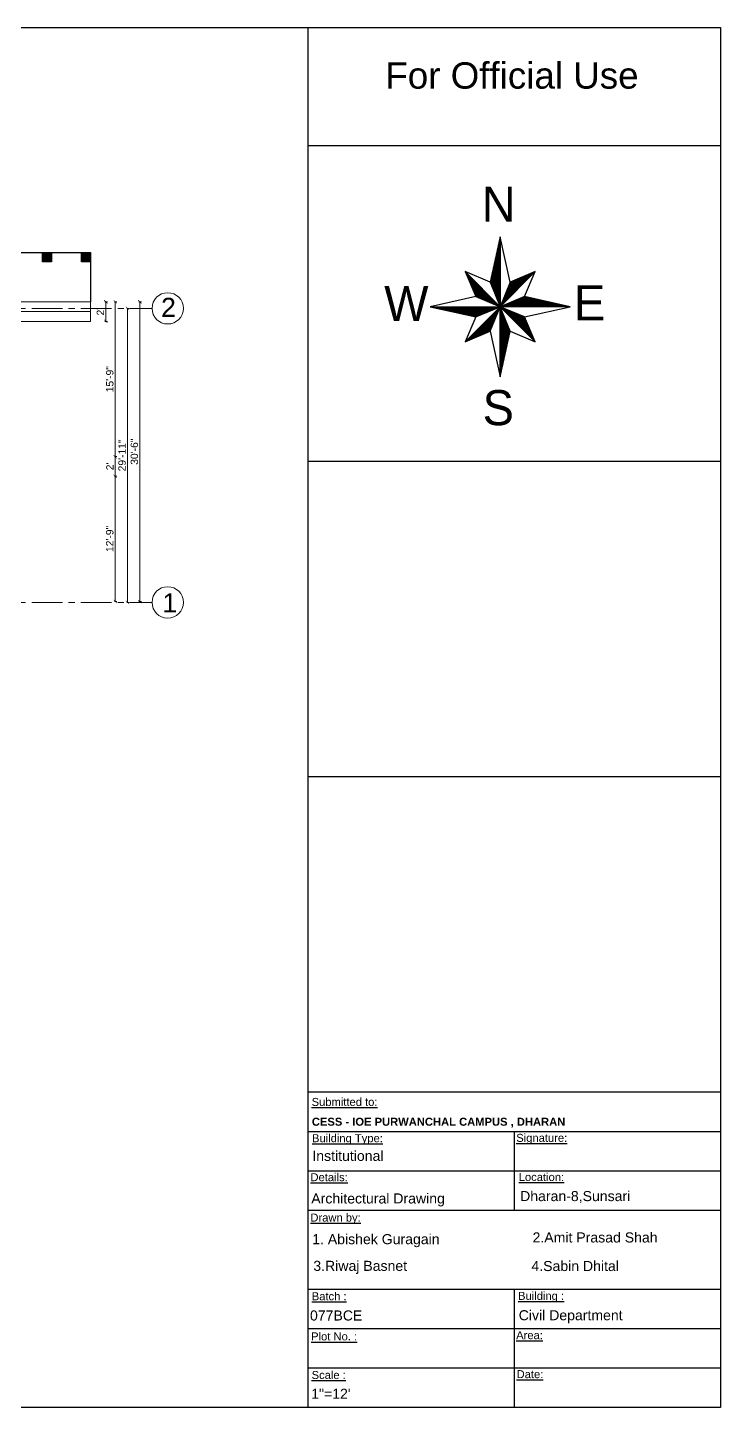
# Model space of a CAD drawing. Header units: inches. Extents: x -6800 to 96653, y -25814 to 17379.
# Drawn here: x 68396 to 69242, y 8887 to 10571 of the extents above; entities that cross this region are included whole.
import ezdxf

# ---------------------------------------------------------------- set-up
doc = ezdxf.new("R2010")
doc.units = ezdxf.units.IN
doc.header["$MEASUREMENT"] = 0
doc.header["$PDMODE"] = 34
doc.linetypes.add('CENTER', pattern=[2, 1.25, -0.25, 0.25, -0.25])
for name, color, linetype, lineweight in [('Cent line', 54, 'CENTER', 9), ('Column', 101, 'Continuous', 30), ('dimension', 50, 'Continuous', 20), ('Page Format', 7, 'Continuous', 25), ('passage', 42, 'Continuous', 20), ('Stairs', 60, 'Continuous', 13), ('text', 31, 'Continuous', 13), ('Win ele', 211, 'Continuous', 15)]:
    doc.layers.add(name, color=color, linetype=linetype, lineweight=lineweight)
doc.styles.add('GOTHICE', font='gothice')
doc.styles.get("Standard").update_dxf_attribs({"font": 'arial.ttf'})
doc.dimstyles.get("Standard").update_dxf_attribs({"dimtxt": 7, "dimasz": 4, "dimexe": 2, "dimexo": 2, "dimgap": 2, "dimtad": 1, "dimdec": 0, "dimzin": 0, "dimdsep": 46, "dimlunit": 4, "dimtxsty": 'Standard', "dimblk": 'ARCHTICK', "dimcen": 0.25, "dimclrd": 256, "dimclre": 256, "dimclrt": 256, "dimadec": 0, "dimazin": 0, "dimtfac": 1, "dimtdec": 0, "dimtofl": 0, "dimtmove": 0, "dimatfit": 3, "dimfxl": 1, "dimfxlon": 1, "dimtolj": 1, "dimtzin": 0, "dimlwd": -1, "dimlwe": -1, "dimarcsym": 1})

# ---------------------------------------------------------------- blocks, each defined once
blk = doc.blocks.new('ext col2')
at = {"layer": 'Column'}
h = blk.add_hatch(color=256, dxfattribs=at)
h.dxf.hatch_style = 1
h.paths.add_polyline_path([(-33.9, -32.7), (-33.9, -21.7), (-44.9, -21.7), (-44.9, -32.7)])
blk.add_lwpolyline([(-44.9, -21.7), (-33.9, -21.7), (-33.9, -32.7), (-44.9, -32.7)], close=True, dxfattribs=at)
blk = doc.blocks.new('_ArchTick')
at = {"color": 0, "linetype": 'ByBlock', "const_width": 0.15}
blk.add_lwpolyline([(-0.5, -0.5), (0.5, 0.5)], dxfattribs=at)
blk = doc.blocks.new('*D1630')
at = {"layer": 'Defpoints', "color": 0, "transparency": 16777216}
for p in [(68365.7, 10236.6), (68365.7, 10047.6), (68502.7, 10047.6)]:
    blk.add_point(p, dxfattribs=at)
at = {"layer": 'dimension', "transparency": 16777216}
for p, q in [((68501.7, 10236.6), (68504.7, 10236.6)), ((68502.7, 10236.6), (68502.7, 10047.6)), ((68501.7, 10047.6), (68504.7, 10047.6))]:
    blk.add_line(p, q, dxfattribs=at)
at = {"layer": 'dimension', "transparency": 16777216, "xscale": 4, "yscale": 4, "zscale": 4}
for p, rotation in [((68502.7, 10236.6), 90), ((68502.7, 10047.6), 270)]:
    blk.add_blockref('_ArchTick', p, dxfattribs=dict(at, rotation=rotation))
at = {"layer": 'dimension', "transparency": 16777216, "insert": (68496.1, 10142.1), "char_height": 9, "attachment_point": 5, "rotation": 90}
blk.add_mtext('\\A1;15\'-9"', dxfattribs=at)
blk = doc.blocks.new('*D1629')
at = {"layer": 'Defpoints', "color": 0, "transparency": 16777216}
for p in [(68365.7, 10047.6), (68365.7, 10023.6), (68502.7, 10023.6)]:
    blk.add_point(p, dxfattribs=at)
at = {"layer": 'dimension', "transparency": 16777216}
for p, q in [((68501.7, 10047.6), (68504.7, 10047.6)), ((68502.7, 10047.6), (68502.7, 10023.6)), ((68501.7, 10023.6), (68504.7, 10023.6))]:
    blk.add_line(p, q, dxfattribs=at)
at = {"layer": 'dimension', "transparency": 16777216, "xscale": 4, "yscale": 4, "zscale": 4}
for p, rotation in [((68502.7, 10047.6), 90), ((68502.7, 10023.6), 270)]:
    blk.add_blockref('_ArchTick', p, dxfattribs=dict(at, rotation=rotation))
at = {"layer": 'dimension', "transparency": 16777216, "insert": (68496.2, 10035.6), "char_height": 9, "attachment_point": 5, "rotation": 90}
blk.add_mtext("\\A1;2'", dxfattribs=at)
blk = doc.blocks.new('*D1628')
at = {"layer": 'Defpoints', "color": 0, "transparency": 16777216}
for p in [(68365.7, 10023.6), (68365.7, 9870.6), (68502.7, 9870.6)]:
    blk.add_point(p, dxfattribs=at)
at = {"layer": 'dimension', "transparency": 16777216}
for p, q in [((68501.7, 10023.6), (68504.7, 10023.6)), ((68502.7, 10023.6), (68502.7, 9870.6)), ((68501.7, 9870.6), (68504.7, 9870.6))]:
    blk.add_line(p, q, dxfattribs=at)
at = {"layer": 'dimension', "transparency": 16777216, "xscale": 4, "yscale": 4, "zscale": 4}
for p, rotation in [((68502.7, 10023.6), 90), ((68502.7, 9870.6), 270)]:
    blk.add_blockref('_ArchTick', p, dxfattribs=dict(at, rotation=rotation))
at = {"layer": 'dimension', "transparency": 16777216, "insert": (68496.1, 9947.1), "char_height": 9, "attachment_point": 5, "rotation": 90}
blk.add_mtext('\\A1;12\'-9"', dxfattribs=at)
blk = doc.blocks.new('*D1627')
at = {"layer": 'Defpoints', "color": 0, "transparency": 16777216}
for p in [(68243.7, 10228.6), (68243.7, 9869.6), (68517.7, 9869.6)]:
    blk.add_point(p, dxfattribs=at)
at = {"layer": 'dimension', "transparency": 16777216}
for p, q in [((68516.7, 10228.6), (68519.7, 10228.6)), ((68517.7, 10228.6), (68517.7, 9869.6)), ((68516.7, 9869.6), (68519.7, 9869.6))]:
    blk.add_line(p, q, dxfattribs=at)
at = {"layer": 'dimension', "transparency": 16777216, "xscale": 4, "yscale": 4, "zscale": 4}
for p, rotation in [((68517.7, 10228.6), 90), ((68517.7, 9869.6), 270)]:
    blk.add_blockref('_ArchTick', p, dxfattribs=dict(at, rotation=rotation))
at = {"layer": 'dimension', "transparency": 16777216, "insert": (68511.1, 10049.1), "char_height": 9, "attachment_point": 5, "rotation": 90}
blk.add_mtext('\\A1;29\'-11"', dxfattribs=at)
blk = doc.blocks.new('*D1626')
at = {"layer": 'Defpoints', "color": 0, "transparency": 16777216}
for p in [(68365.7, 10236.6), (68365.7, 9870.6), (68532.7, 9870.6)]:
    blk.add_point(p, dxfattribs=at)
at = {"layer": 'dimension', "transparency": 16777216}
for p, q in [((68531.7, 10236.6), (68534.7, 10236.6)), ((68532.7, 10236.6), (68532.7, 9870.6)), ((68531.7, 9870.6), (68534.7, 9870.6))]:
    blk.add_line(p, q, dxfattribs=at)
at = {"layer": 'dimension', "transparency": 16777216, "xscale": 4, "yscale": 4, "zscale": 4}
for p, rotation in [((68532.7, 10236.6), 90), ((68532.7, 9870.6), 270)]:
    blk.add_blockref('_ArchTick', p, dxfattribs=dict(at, rotation=rotation))
at = {"layer": 'dimension', "transparency": 16777216, "insert": (68526.1, 10053.6), "char_height": 9, "attachment_point": 5, "rotation": 90}
blk.add_mtext('\\A1;30\'-6"', dxfattribs=at)
blk = doc.blocks.new('*X360')
at = {"color": 0}
for p, q in [((15.32, 10.228), (16.001, 10.909)), ((15.332, 10.259), (15.97, 10.896)), ((15.345, 10.289), (15.939, 10.883)), ((15.357, 10.319), (15.908, 10.87)), ((15.37, 10.349), (15.877, 10.857)), ((15.382, 10.379), (15.846, 10.843)), ((15.395, 10.409), (15.815, 10.83)), ((15.407, 10.44), (15.784, 10.817)), ((15.42, 10.47), (15.754, 10.804)), ((15.432, 10.5), (15.723, 10.791)), ((15.445, 10.53), (15.692, 10.777)), ((15.457, 10.56), (15.661, 10.764)), ((15.47, 10.591), (15.63, 10.751)), ((15.482, 10.621), (15.599, 10.738)), ((15.495, 10.651), (15.568, 10.725)), ((15.507, 10.681), (15.537, 10.711))]:
    blk.add_line(p, q, dxfattribs=at)
blk = doc.blocks.new('*X359')
at = {"color": 0}
for p, q in [((15.325, 10.217), (15.333, 10.224)), ((15.343, 10.217), (15.363, 10.237)), ((15.361, 10.217), (15.393, 10.249)), ((15.378, 10.217), (15.424, 10.262)), ((15.396, 10.217), (15.454, 10.274)), ((15.414, 10.217), (15.484, 10.287)), ((15.432, 10.217), (15.514, 10.299)), ((15.449, 10.217), (15.544, 10.312)), ((15.467, 10.217), (15.574, 10.324)), ((15.485, 10.217), (15.605, 10.337)), ((15.502, 10.217), (15.635, 10.349)), ((15.52, 10.217), (15.665, 10.362)), ((15.538, 10.217), (15.695, 10.374)), ((15.555, 10.217), (15.725, 10.387)), ((15.573, 10.217), (15.756, 10.399)), ((15.591, 10.217), (15.786, 10.412)), ((15.608, 10.217), (15.808, 10.416)), ((15.626, 10.217), (15.822, 10.413)), ((15.644, 10.217), (15.837, 10.41)), ((15.661, 10.217), (15.851, 10.406)), ((15.679, 10.217), (15.866, 10.403)), ((15.697, 10.217), (15.88, 10.4)), ((15.714, 10.217), (15.895, 10.397)), ((15.732, 10.217), (15.909, 10.394)), ((15.75, 10.217), (15.924, 10.39)), ((15.767, 10.217), (15.938, 10.387)), ((15.785, 10.217), (15.952, 10.384)), ((15.803, 10.217), (15.967, 10.381)), ((15.82, 10.217), (15.981, 10.378)), ((15.838, 10.217), (15.996, 10.374)), ((15.856, 10.217), (16.01, 10.371)), ((15.873, 10.217), (16.025, 10.368)), ((15.891, 10.217), (16.039, 10.365)), ((15.909, 10.217), (16.054, 10.362)), ((15.926, 10.217), (16.068, 10.358)), ((15.944, 10.217), (16.083, 10.355)), ((15.962, 10.217), (16.097, 10.352)), ((15.98, 10.217), (16.112, 10.349)), ((15.997, 10.217), (16.126, 10.346)), ((16.015, 10.217), (16.141, 10.342)), ((16.033, 10.217), (16.155, 10.339)), ((16.05, 10.217), (16.17, 10.336)), ((16.068, 10.217), (16.184, 10.333)), ((16.086, 10.217), (16.198, 10.329)), ((16.103, 10.217), (16.213, 10.326)), ((16.121, 10.217), (16.227, 10.323)), ((16.139, 10.217), (16.242, 10.32)), ((16.156, 10.217), (16.256, 10.317)), ((16.174, 10.217), (16.271, 10.313)), ((16.192, 10.217), (16.285, 10.31)), ((16.209, 10.217), (16.3, 10.307)), ((16.227, 10.217), (16.314, 10.304)), ((16.245, 10.217), (16.329, 10.301)), ((16.262, 10.217), (16.343, 10.297)), ((16.28, 10.217), (16.358, 10.294)), ((16.298, 10.217), (16.372, 10.291)), ((16.315, 10.217), (16.387, 10.288)), ((16.333, 10.217), (16.401, 10.285)), ((16.351, 10.217), (16.415, 10.281)), ((16.368, 10.217), (16.43, 10.278)), ((16.386, 10.217), (16.444, 10.275)), ((16.404, 10.217), (16.459, 10.272)), ((16.421, 10.217), (16.473, 10.269)), ((16.439, 10.217), (16.488, 10.265)), ((16.457, 10.217), (16.502, 10.262)), ((16.474, 10.217), (16.517, 10.259)), ((16.492, 10.217), (16.531, 10.256)), ((16.51, 10.217), (16.546, 10.252)), ((16.528, 10.217), (16.56, 10.249)), ((16.545, 10.217), (16.575, 10.246)), ((16.563, 10.217), (16.589, 10.243)), ((16.581, 10.217), (16.604, 10.24)), ((16.598, 10.217), (16.618, 10.236)), ((16.616, 10.217), (16.633, 10.233)), ((16.634, 10.217), (16.647, 10.23)), ((16.651, 10.217), (16.661, 10.227)), ((16.669, 10.217), (16.676, 10.224)), ((16.687, 10.217), (16.69, 10.22)), ((16.704, 10.217), (16.705, 10.217))]:
    blk.add_line(p, q, dxfattribs=at)
blk = doc.blocks.new('*X358')
at = {"color": 0}
for p, q in [((15.32, 10.211), (15.322, 10.213)), ((15.329, 10.202), (15.335, 10.208)), ((15.338, 10.194), (15.347, 10.203)), ((15.347, 10.185), (15.36, 10.198)), ((15.355, 10.176), (15.372, 10.193)), ((15.364, 10.167), (15.385, 10.188)), ((15.373, 10.158), (15.397, 10.182)), ((15.382, 10.149), (15.41, 10.177)), ((15.391, 10.141), (15.422, 10.172)), ((15.4, 10.132), (15.435, 10.167)), ((15.408, 10.123), (15.447, 10.162)), ((15.417, 10.114), (15.46, 10.156)), ((15.426, 10.105), (15.472, 10.151)), ((15.435, 10.096), (15.485, 10.146)), ((15.444, 10.087), (15.497, 10.141)), ((15.453, 10.079), (15.51, 10.136)), ((15.461, 10.07), (15.522, 10.131)), ((15.47, 10.061), (15.535, 10.125)), ((15.479, 10.052), (15.547, 10.12)), ((15.488, 10.043), (15.56, 10.115)), ((15.497, 10.034), (15.572, 10.11)), ((15.506, 10.026), (15.585, 10.105)), ((15.515, 10.017), (15.597, 10.1)), ((15.523, 10.008), (15.61, 10.094)), ((15.532, 9.999), (15.622, 10.089)), ((15.541, 9.99), (15.635, 10.084)), ((15.55, 9.981), (15.647, 10.079)), ((15.559, 9.973), (15.66, 10.074)), ((15.568, 9.964), (15.672, 10.068)), ((15.576, 9.955), (15.685, 10.063)), ((15.585, 9.946), (15.697, 10.058)), ((15.594, 9.937), (15.71, 10.053)), ((15.603, 9.928), (15.722, 10.048)), ((15.612, 9.92), (15.735, 10.043)), ((15.621, 9.911), (15.747, 10.037)), ((15.629, 9.902), (15.76, 10.032)), ((15.638, 9.893), (15.772, 10.027)), ((15.647, 9.884), (15.785, 10.022)), ((15.656, 9.875), (15.797, 10.017)), ((15.665, 9.867), (15.804, 10.006)), ((15.674, 9.858), (15.81, 9.994)), ((15.682, 9.849), (15.815, 9.981)), ((15.691, 9.84), (15.82, 9.969)), ((15.7, 9.831), (15.826, 9.957)), ((15.709, 9.822), (15.831, 9.944)), ((15.718, 9.813), (15.836, 9.932)), ((15.727, 9.805), (15.841, 9.919)), ((15.735, 9.796), (15.847, 9.907)), ((15.744, 9.787), (15.852, 9.895)), ((15.753, 9.778), (15.857, 9.882)), ((15.762, 9.769), (15.863, 9.87)), ((15.771, 9.76), (15.868, 9.857)), ((15.78, 9.752), (15.873, 9.845)), ((15.789, 9.743), (15.878, 9.833)), ((15.797, 9.734), (15.884, 9.82)), ((15.806, 9.725), (15.889, 9.808)), ((15.815, 9.716), (15.894, 9.796)), ((15.824, 9.707), (15.9, 9.783)), ((15.833, 9.699), (15.905, 9.771)), ((15.842, 9.69), (15.91, 9.758)), ((15.85, 9.681), (15.916, 9.746)), ((15.859, 9.672), (15.921, 9.734)), ((15.868, 9.663), (15.926, 9.721)), ((15.877, 9.654), (15.931, 9.709)), ((15.886, 9.646), (15.937, 9.696)), ((15.895, 9.637), (15.942, 9.684)), ((15.903, 9.628), (15.947, 9.672)), ((15.912, 9.619), (15.953, 9.659)), ((15.921, 9.61), (15.958, 9.647)), ((15.93, 9.601), (15.963, 9.635)), ((15.939, 9.592), (15.968, 9.622)), ((15.948, 9.584), (15.974, 9.61)), ((15.956, 9.575), (15.979, 9.597)), ((15.965, 9.566), (15.984, 9.585)), ((15.974, 9.557), (15.99, 9.573)), ((15.983, 9.548), (15.995, 9.56)), ((15.992, 9.539), (16, 9.548)), ((16.001, 9.531), (16.006, 9.535)), ((16.009, 9.522), (16.011, 9.523))]:
    blk.add_line(p, q, dxfattribs=at)
blk = doc.blocks.new('*X357')
at = {"color": 0}
for p, q in [((15.315, 10.206), (15.318, 10.209)), ((15.315, 10.188), (15.323, 10.196)), ((15.315, 10.17), (15.328, 10.184)), ((15.315, 10.153), (15.333, 10.171)), ((15.315, 10.135), (15.339, 10.159)), ((15.315, 10.117), (15.344, 10.146)), ((15.315, 10.1), (15.349, 10.134)), ((15.315, 10.082), (15.354, 10.121)), ((15.315, 10.064), (15.359, 10.109)), ((15.315, 10.047), (15.364, 10.096)), ((15.315, 10.029), (15.37, 10.084)), ((15.315, 10.011), (15.375, 10.071)), ((15.315, 9.994), (15.38, 10.059)), ((15.315, 9.976), (15.385, 10.046)), ((15.315, 9.958), (15.39, 10.034)), ((15.315, 9.941), (15.395, 10.021)), ((15.315, 9.923), (15.401, 10.009)), ((15.315, 9.905), (15.406, 9.996)), ((15.315, 9.888), (15.411, 9.984)), ((15.315, 9.87), (15.416, 9.971)), ((15.315, 9.852), (15.421, 9.959)), ((15.315, 9.835), (15.427, 9.946)), ((15.315, 9.817), (15.432, 9.934)), ((15.315, 9.799), (15.437, 9.921)), ((15.315, 9.782), (15.442, 9.909)), ((15.315, 9.764), (15.447, 9.896)), ((15.315, 9.746), (15.452, 9.884)), ((15.315, 9.729), (15.458, 9.871)), ((15.315, 9.711), (15.463, 9.859)), ((15.315, 9.693), (15.468, 9.846)), ((15.315, 9.676), (15.473, 9.834)), ((15.315, 9.658), (15.478, 9.821)), ((15.315, 9.64), (15.484, 9.809)), ((15.315, 9.622), (15.489, 9.796)), ((15.315, 9.605), (15.494, 9.784)), ((15.315, 9.587), (15.499, 9.771)), ((15.315, 9.569), (15.504, 9.759)), ((15.315, 9.552), (15.509, 9.746)), ((15.315, 9.534), (15.515, 9.734)), ((15.315, 9.516), (15.512, 9.714)), ((15.315, 9.499), (15.507, 9.691)), ((15.315, 9.481), (15.502, 9.668)), ((15.315, 9.463), (15.497, 9.646)), ((15.315, 9.446), (15.492, 9.623)), ((15.315, 9.428), (15.487, 9.6)), ((15.315, 9.41), (15.482, 9.577)), ((15.315, 9.393), (15.477, 9.555)), ((15.315, 9.375), (15.472, 9.532)), ((15.315, 9.357), (15.467, 9.509)), ((15.315, 9.34), (15.462, 9.487)), ((15.315, 9.322), (15.457, 9.464)), ((15.315, 9.304), (15.452, 9.441)), ((15.315, 9.287), (15.447, 9.418)), ((15.315, 9.269), (15.442, 9.396)), ((15.315, 9.251), (15.436, 9.373)), ((15.315, 9.234), (15.431, 9.35)), ((15.315, 9.216), (15.426, 9.328)), ((15.315, 9.198), (15.421, 9.305)), ((15.315, 9.181), (15.416, 9.282)), ((15.315, 9.163), (15.411, 9.259)), ((15.315, 9.145), (15.406, 9.237)), ((15.315, 9.128), (15.401, 9.214)), ((15.315, 9.11), (15.396, 9.191)), ((15.315, 9.092), (15.391, 9.169)), ((15.315, 9.074), (15.386, 9.146)), ((15.315, 9.057), (15.381, 9.123)), ((15.315, 9.039), (15.376, 9.1)), ((15.315, 9.021), (15.371, 9.078)), ((15.315, 9.004), (15.366, 9.055)), ((15.315, 8.986), (15.361, 9.032)), ((15.315, 8.968), (15.356, 9.01)), ((15.315, 8.951), (15.351, 8.987)), ((15.315, 8.933), (15.346, 8.964)), ((15.315, 8.915), (15.341, 8.941)), ((15.315, 8.898), (15.336, 8.919)), ((15.315, 8.88), (15.331, 8.896)), ((15.315, 8.862), (15.326, 8.873)), ((15.315, 8.845), (15.321, 8.851)), ((15.315, 8.827), (15.316, 8.828))]:
    blk.add_line(p, q, dxfattribs=at)
blk = doc.blocks.new('*X356')
at = {"color": 0}
for p, q in [((14.635, 9.527), (15.307, 10.198)), ((14.666, 9.54), (15.295, 10.168)), ((14.697, 9.553), (15.282, 10.138)), ((14.728, 9.566), (15.27, 10.108)), ((14.759, 9.579), (15.257, 10.078)), ((14.79, 9.593), (15.245, 10.047)), ((14.821, 9.606), (15.232, 10.017)), ((14.852, 9.619), (15.22, 9.987)), ((14.882, 9.632), (15.207, 9.957)), ((14.913, 9.645), (15.195, 9.927)), ((14.944, 9.659), (15.182, 9.896)), ((14.975, 9.672), (15.17, 9.866)), ((15.006, 9.685), (15.157, 9.836)), ((15.037, 9.698), (15.145, 9.806)), ((15.068, 9.711), (15.132, 9.776)), ((15.099, 9.725), (15.12, 9.746))]:
    blk.add_line(p, q, dxfattribs=at)
blk = doc.blocks.new('*X355')
at = {"color": 0}
for p, q in [((13.928, 10.215), (13.929, 10.217)), ((13.942, 10.212), (13.947, 10.217)), ((13.957, 10.209), (13.964, 10.217)), ((13.971, 10.206), (13.982, 10.217)), ((13.985, 10.202), (14, 10.217)), ((14, 10.199), (14.017, 10.217)), ((14.014, 10.196), (14.035, 10.217)), ((14.029, 10.193), (14.053, 10.217)), ((14.043, 10.19), (14.07, 10.217)), ((14.058, 10.186), (14.088, 10.217)), ((14.072, 10.183), (14.106, 10.217)), ((14.087, 10.18), (14.123, 10.217)), ((14.101, 10.177), (14.141, 10.217)), ((14.116, 10.174), (14.159, 10.217)), ((14.13, 10.17), (14.176, 10.217)), ((14.145, 10.167), (14.194, 10.217)), ((14.159, 10.164), (14.212, 10.217)), ((14.174, 10.161), (14.229, 10.217)), ((14.188, 10.158), (14.247, 10.217)), ((14.203, 10.154), (14.265, 10.217)), ((14.217, 10.151), (14.282, 10.217)), ((14.231, 10.148), (14.3, 10.217)), ((14.246, 10.145), (14.318, 10.217)), ((14.26, 10.142), (14.335, 10.217)), ((14.275, 10.138), (14.353, 10.217)), ((14.289, 10.135), (14.371, 10.217)), ((14.304, 10.132), (14.389, 10.217)), ((14.318, 10.129), (14.406, 10.217)), ((14.333, 10.125), (14.424, 10.217)), ((14.347, 10.122), (14.442, 10.217)), ((14.362, 10.119), (14.459, 10.217)), ((14.376, 10.116), (14.477, 10.217)), ((14.391, 10.113), (14.495, 10.217)), ((14.405, 10.109), (14.512, 10.217)), ((14.42, 10.106), (14.53, 10.217)), ((14.434, 10.103), (14.548, 10.217)), ((14.449, 10.1), (14.565, 10.217)), ((14.463, 10.097), (14.583, 10.217)), ((14.477, 10.093), (14.601, 10.217)), ((14.492, 10.09), (14.618, 10.217)), ((14.506, 10.087), (14.636, 10.217)), ((14.521, 10.084), (14.654, 10.217)), ((14.535, 10.081), (14.671, 10.217)), ((14.55, 10.077), (14.689, 10.217)), ((14.564, 10.074), (14.707, 10.217)), ((14.579, 10.071), (14.724, 10.217)), ((14.593, 10.068), (14.742, 10.217)), ((14.608, 10.065), (14.76, 10.217)), ((14.622, 10.061), (14.777, 10.217)), ((14.637, 10.058), (14.795, 10.217)), ((14.651, 10.055), (14.813, 10.217)), ((14.666, 10.052), (14.83, 10.217)), ((14.68, 10.048), (14.848, 10.217)), ((14.694, 10.045), (14.866, 10.217)), ((14.709, 10.042), (14.883, 10.217)), ((14.723, 10.039), (14.901, 10.217)), ((14.738, 10.036), (14.919, 10.217)), ((14.752, 10.032), (14.937, 10.217)), ((14.767, 10.029), (14.954, 10.217)), ((14.781, 10.026), (14.972, 10.217)), ((14.796, 10.023), (14.99, 10.217)), ((14.81, 10.02), (15.007, 10.217)), ((14.825, 10.016), (15.025, 10.217)), ((14.85, 10.024), (15.043, 10.217)), ((14.88, 10.037), (15.06, 10.217)), ((14.911, 10.049), (15.078, 10.217)), ((14.941, 10.062), (15.096, 10.217)), ((14.971, 10.074), (15.113, 10.217)), ((15.001, 10.087), (15.131, 10.217)), ((15.031, 10.099), (15.149, 10.217)), ((15.061, 10.112), (15.166, 10.217)), ((15.092, 10.124), (15.184, 10.217)), ((15.122, 10.137), (15.202, 10.217)), ((15.152, 10.149), (15.219, 10.217)), ((15.182, 10.162), (15.237, 10.217)), ((15.212, 10.174), (15.255, 10.217)), ((15.243, 10.187), (15.272, 10.217)), ((15.273, 10.199), (15.29, 10.217)), ((15.303, 10.212), (15.308, 10.217))]:
    blk.add_line(p, q, dxfattribs=at)
blk = doc.blocks.new('*X354')
at = {"color": 0}
for p, q in [((14.62, 10.907), (14.622, 10.909)), ((14.625, 10.895), (14.631, 10.901)), ((14.63, 10.883), (14.639, 10.892)), ((14.636, 10.87), (14.648, 10.883)), ((14.641, 10.858), (14.657, 10.874)), ((14.646, 10.845), (14.666, 10.865)), ((14.651, 10.833), (14.675, 10.856)), ((14.657, 10.821), (14.684, 10.848)), ((14.662, 10.808), (14.693, 10.839)), ((14.667, 10.796), (14.701, 10.83)), ((14.673, 10.784), (14.71, 10.821)), ((14.678, 10.771), (14.719, 10.812)), ((14.683, 10.759), (14.728, 10.803)), ((14.689, 10.746), (14.737, 10.795)), ((14.694, 10.734), (14.746, 10.786)), ((14.699, 10.722), (14.754, 10.777)), ((14.704, 10.709), (14.763, 10.768)), ((14.71, 10.697), (14.772, 10.759)), ((14.715, 10.685), (14.781, 10.75)), ((14.72, 10.672), (14.79, 10.742)), ((14.726, 10.66), (14.799, 10.733)), ((14.731, 10.647), (14.807, 10.724)), ((14.736, 10.635), (14.816, 10.715)), ((14.741, 10.623), (14.825, 10.706)), ((14.747, 10.61), (14.834, 10.697)), ((14.752, 10.598), (14.843, 10.689)), ((14.757, 10.585), (14.852, 10.68)), ((14.763, 10.573), (14.86, 10.671)), ((14.768, 10.561), (14.869, 10.662)), ((14.773, 10.548), (14.878, 10.653)), ((14.779, 10.536), (14.887, 10.644)), ((14.784, 10.524), (14.896, 10.635)), ((14.789, 10.511), (14.905, 10.627)), ((14.794, 10.499), (14.913, 10.618)), ((14.8, 10.486), (14.922, 10.609)), ((14.805, 10.474), (14.931, 10.6)), ((14.81, 10.462), (14.94, 10.591)), ((14.816, 10.449), (14.949, 10.582)), ((14.821, 10.437), (14.958, 10.574)), ((14.826, 10.424), (14.967, 10.565)), ((14.835, 10.415), (14.975, 10.556)), ((14.847, 10.41), (14.984, 10.547)), ((14.86, 10.405), (14.993, 10.538)), ((14.872, 10.4), (15.002, 10.529)), ((14.885, 10.395), (15.011, 10.521)), ((14.897, 10.389), (15.02, 10.512)), ((14.91, 10.384), (15.028, 10.503)), ((14.922, 10.379), (15.037, 10.494)), ((14.935, 10.374), (15.046, 10.485)), ((14.947, 10.369), (15.055, 10.476)), ((14.96, 10.364), (15.064, 10.468)), ((14.972, 10.358), (15.073, 10.459)), ((14.985, 10.353), (15.081, 10.45)), ((14.997, 10.348), (15.09, 10.441)), ((15.01, 10.343), (15.099, 10.432)), ((15.022, 10.338), (15.108, 10.423)), ((15.035, 10.333), (15.117, 10.415)), ((15.047, 10.327), (15.126, 10.406)), ((15.06, 10.322), (15.134, 10.397)), ((15.072, 10.317), (15.143, 10.388)), ((15.085, 10.312), (15.152, 10.379)), ((15.097, 10.307), (15.161, 10.37)), ((15.11, 10.301), (15.17, 10.361)), ((15.122, 10.296), (15.179, 10.353)), ((15.135, 10.291), (15.187, 10.344)), ((15.147, 10.286), (15.196, 10.335)), ((15.16, 10.281), (15.205, 10.326)), ((15.172, 10.276), (15.214, 10.317)), ((15.185, 10.27), (15.223, 10.308)), ((15.197, 10.265), (15.232, 10.3)), ((15.21, 10.26), (15.241, 10.291)), ((15.222, 10.255), (15.249, 10.282)), ((15.235, 10.25), (15.258, 10.273)), ((15.247, 10.245), (15.267, 10.264)), ((15.26, 10.239), (15.276, 10.255)), ((15.272, 10.234), (15.285, 10.247)), ((15.285, 10.229), (15.294, 10.238)), ((15.297, 10.224), (15.302, 10.229)), ((15.31, 10.219), (15.311, 10.22))]:
    blk.add_line(p, q, dxfattribs=at)
blk = doc.blocks.new('*X353')
at = {"color": 0}
for p, q in [((15.298, 11.532), (15.315, 11.549)), ((15.303, 11.555), (15.315, 11.567)), ((15.308, 11.578), (15.315, 11.585)), ((15.313, 11.6), (15.315, 11.602)), ((15.217, 11.169), (15.315, 11.266)), ((15.222, 11.192), (15.315, 11.284)), ((15.227, 11.214), (15.315, 11.302)), ((15.232, 11.237), (15.315, 11.32)), ((15.237, 11.26), (15.315, 11.337)), ((15.242, 11.282), (15.315, 11.355)), ((15.247, 11.305), (15.315, 11.373)), ((15.252, 11.328), (15.315, 11.39)), ((15.257, 11.351), (15.315, 11.408)), ((15.262, 11.373), (15.315, 11.426)), ((15.267, 11.396), (15.315, 11.443)), ((15.272, 11.419), (15.315, 11.461)), ((15.277, 11.441), (15.315, 11.479)), ((15.282, 11.464), (15.315, 11.496)), ((15.287, 11.487), (15.315, 11.514)), ((15.293, 11.51), (15.315, 11.532)), ((15.136, 10.805), (15.315, 10.984)), ((15.141, 10.828), (15.315, 11.001)), ((15.146, 10.851), (15.315, 11.019)), ((15.152, 10.874), (15.315, 11.037)), ((15.157, 10.896), (15.315, 11.054)), ((15.162, 10.919), (15.315, 11.072)), ((15.167, 10.942), (15.315, 11.09)), ((15.172, 10.964), (15.315, 11.107)), ((15.177, 10.987), (15.315, 11.125)), ((15.182, 11.01), (15.315, 11.143)), ((15.187, 11.033), (15.315, 11.16)), ((15.192, 11.055), (15.315, 11.178)), ((15.197, 11.078), (15.315, 11.196)), ((15.202, 11.101), (15.315, 11.213)), ((15.207, 11.123), (15.315, 11.231)), ((15.212, 11.146), (15.315, 11.249)), ((15.116, 10.715), (15.315, 10.913)), ((15.116, 10.696), (15.315, 10.895)), ((15.121, 10.737), (15.315, 10.931)), ((15.121, 10.684), (15.315, 10.878)), ((15.126, 10.76), (15.315, 10.948)), ((15.126, 10.671), (15.315, 10.86)), ((15.131, 10.783), (15.315, 10.966)), ((15.131, 10.659), (15.315, 10.842)), ((15.137, 10.646), (15.315, 10.825)), ((15.142, 10.634), (15.315, 10.807)), ((15.147, 10.621), (15.315, 10.789)), ((15.152, 10.609), (15.315, 10.772)), ((15.157, 10.596), (15.315, 10.754)), ((15.163, 10.584), (15.315, 10.736)), ((15.168, 10.571), (15.315, 10.718)), ((15.173, 10.559), (15.315, 10.701)), ((15.178, 10.546), (15.315, 10.683)), ((15.183, 10.534), (15.315, 10.665)), ((15.188, 10.521), (15.315, 10.648)), ((15.194, 10.509), (15.315, 10.63)), ((15.199, 10.496), (15.315, 10.612)), ((15.204, 10.484), (15.315, 10.595)), ((15.209, 10.471), (15.315, 10.577)), ((15.214, 10.459), (15.315, 10.559)), ((15.219, 10.446), (15.315, 10.542)), ((15.225, 10.434), (15.315, 10.524)), ((15.23, 10.421), (15.315, 10.506)), ((15.235, 10.409), (15.315, 10.489)), ((15.24, 10.396), (15.315, 10.471)), ((15.245, 10.384), (15.315, 10.453)), ((15.251, 10.371), (15.315, 10.436)), ((15.256, 10.359), (15.315, 10.418)), ((15.261, 10.346), (15.315, 10.4)), ((15.266, 10.334), (15.315, 10.383)), ((15.271, 10.321), (15.315, 10.365)), ((15.276, 10.309), (15.315, 10.347)), ((15.282, 10.296), (15.315, 10.33)), ((15.287, 10.284), (15.315, 10.312)), ((15.292, 10.271), (15.315, 10.294)), ((15.297, 10.259), (15.315, 10.277)), ((15.302, 10.246), (15.315, 10.259)), ((15.307, 10.234), (15.315, 10.241)), ((15.313, 10.221), (15.315, 10.224))]:
    blk.add_line(p, q, dxfattribs=at)
blk = doc.blocks.new('*D1580')
at = {"layer": 'Defpoints', "color": 0, "transparency": 16777216}
for p in [(68472.7, 10236.6), (68472.7, 10212.6), (68491.2, 10212.6)]:
    blk.add_point(p, dxfattribs=at)
at = {"layer": 'dimension', "transparency": 16777216}
for p, q in [((68490.2, 10236.6), (68493.2, 10236.6)), ((68491.2, 10236.6), (68491.2, 10212.6)), ((68490.2, 10212.6), (68493.2, 10212.6))]:
    blk.add_line(p, q, dxfattribs=at)
at = {"layer": 'dimension', "transparency": 16777216, "xscale": 4, "yscale": 4, "zscale": 4}
for p, rotation in [((68491.2, 10236.6), 90), ((68491.2, 10212.6), 270)]:
    blk.add_blockref('_ArchTick', p, dxfattribs=dict(at, rotation=rotation))
at = {"layer": 'dimension', "transparency": 16777216, "insert": (68484.6, 10224.6), "char_height": 9, "attachment_point": 5, "rotation": 90}
blk.add_mtext("\\A1;2'", dxfattribs=at)

msp = doc.modelspace()

# ---------------------------------------------------------------- linework, layer by layer
at = {"transparency": 33554651}
for p, q in [((66865.7, 10571.4), (69241.7, 10571.4)), ((68737.7, 10571.4), (68737.7, 10427.4)), ((69241.7, 10571.4), (69241.7, 8886.6)), ((68737.7, 10427.4), (69241.7, 10427.4)), ((68737.7, 10427.4), (68737.7, 8886.6)), ((68737.7, 10042.2), (69241.7, 10042.2)), ((68737.7, 9657), (69241.7, 9657)), ((68737.7, 9271.8), (69241.7, 9271.8)), ((68737.7, 9223.7), (69241.7, 9223.7)), ((68989.7, 9223.7), (68989.7, 9127.4)), ((68737.7, 9175.5), (69241.7, 9175.5)), ((68737.7, 9127.4), (69241.7, 9127.4)), ((68737.7, 9031.1), (69241.7, 9031.1)), ((68989.7, 9031.1), (68989.7, 8886.6)), ((68737.7, 8982.9), (69241.7, 8982.9)), ((68737.7, 8934.8), (69241.7, 8934.8)), ((69241.7, 8886.6), (66865.7, 8886.6))]:
    msp.add_line(p, q, dxfattribs=at)
at = {"transparency": 33554687}
for p, q in [((68972.7, 10316.1), (68960.4, 10260.4)), ((68985.1, 10260.4), (68972.7, 10316.1)), ((68972.7, 10316.1), (68972.7, 10230.6)), ((68929.9, 10273.4), (68942.9, 10242.9)), ((68960.4, 10260.4), (68929.9, 10273.4)), ((68929.9, 10273.4), (68972.7, 10230.6)), ((69015.6, 10273.4), (68972.7, 10230.6)), ((69015.6, 10273.4), (68985.1, 10260.4)), ((69002.5, 10242.9), (69015.6, 10273.4)), ((68960.4, 10260.4), (68972.7, 10230.6)), ((68985.1, 10260.4), (68972.7, 10230.6)), ((68942.9, 10242.9), (68887.2, 10230.6)), ((68887.2, 10230.6), (68942.9, 10218.3)), ((68887.2, 10230.6), (68972.7, 10230.6)), ((68929.9, 10187.8), (68972.7, 10230.6)), ((68942.9, 10242.9), (68972.7, 10230.6)), ((68942.9, 10218.3), (68972.7, 10230.6)), ((68960.4, 10200.8), (68972.7, 10230.6)), ((69002.5, 10242.9), (68972.7, 10230.6)), ((69058.2, 10230.6), (68972.7, 10230.6)), ((69002.5, 10218.3), (68972.7, 10230.6)), ((69015.6, 10187.8), (68972.7, 10230.6)), ((68985.1, 10200.8), (68972.7, 10230.6)), ((68972.7, 10145.1), (68972.7, 10230.6)), ((69058.2, 10230.6), (69002.5, 10242.9)), ((69002.5, 10218.3), (69058.2, 10230.6)), ((68942.9, 10218.3), (68929.9, 10187.8)), ((69015.6, 10187.8), (69002.5, 10218.3)), ((68929.9, 10187.8), (68960.4, 10200.8)), ((68960.4, 10200.8), (68972.7, 10145.1)), ((68972.7, 10145.1), (68985.1, 10200.8)), ((68985.1, 10200.8), (69015.6, 10187.8))]:
    msp.add_line(p, q, dxfattribs=at)
at = {"layer": 'Cent line', "ltscale": 30, "transparency": 33554643}
for p, q in [((67080.7, 10228.6), (68547.7, 10228.6)), ((67080.7, 9869.6), (68547.7, 9869.6))]:
    msp.add_line(p, q, dxfattribs=at)
at = {"layer": 'passage', "lineweight": 25, "transparency": 33554687}
for p, q in [((67155.7, 10296.6), (68472.7, 10296.6)), ((68472.7, 10285.6), (68472.7, 10236.6))]:
    msp.add_line(p, q, dxfattribs=at)
at = {"layer": 'Stairs', "transparency": 33554651}
for p, q in [((68365.7, 10236.6), (68472.7, 10236.6)), ((68472.7, 10236.6), (68472.7, 10212.6)), ((68365.7, 10224.6), (68472.7, 10224.6)), ((68365.7, 10212.6), (68472.7, 10212.6))]:
    msp.add_line(p, q, dxfattribs=at)
at = {"layer": 'text', "transparency": 33554687}
for centre in [(68566.8, 10228.6), (68566.8, 9869.6)]:
    msp.add_circle(centre, 19.1, dxfattribs=at)

# ---------------------------------------------------------------- block references
at = {"transparency": 33554687, "xscale": 61.36234400379558, "yscale": 61.36234400379558, "zscale": 61.36234400379558}
for name in ['*X353', '*X354', '*X360', '*X355', '*X356', '*X357', '*X358', '*X359']:
    msp.add_blockref(name, (68033, 9603.7), dxfattribs=at)
at = {"layer": 'Win ele', "transparency": 33554526, "rotation": 180}
for p in [(68379.8, 10263.9), (68427.8, 10263.9)]:
    msp.add_blockref('ext col2', p, dxfattribs=at)

# ---------------------------------------------------------------- texts
at = {"transparency": 33554687, "style": 'GOTHICE'}
for s, p in [('N', (68950.2, 10334.3)), ('W', (68831.1, 10213.1)), ('E', (69062.8, 10213.9)), ('S', (68951.3, 10085.9))]:
    msp.add_text(s, height=42.9, dxfattribs=at).set_placement(p)
at = {"layer": 'Page Format', "transparency": 33554651, "attachment_point": 1}
for s, width, gutter_width, insert, char_height in [('For Official Use', 475.224, 160.7, (68832.5, 10529), 32.134), ('{\\LSubmitted to:}', 129.617, 2.59, (68742.5, 9264.5), 9.774), ('{\\fArial|b1|i0|c0|p34;CESS - IOE PURWANCHAL CAMPUS , DHARAN}', 347.688, 2.59, (68742.8, 9240.3), 9.774), ('{\\LBuilding Type:}', 129.617, 2.59, (68743, 9220.2), 9.774), ('{\\LSignature:}', 129.617, 2.59, (68992.4, 9220.6), 9.774), ('Institutional', 181.745, 61.4, (68743.4, 9199.9), 12.289), ('{\\LDetails:}', 129.617, 2.59, (68741.1, 9172.6), 9.774), ('{\\LLocation:}', 129.617, 2.59, (68995.4, 9172.8), 9.774), ('Architectural Drawing', 181.745, 61.4, (68742.1, 9147.9), 12.289), ('Dharan-8,Sunsari', 181.745, 61.4, (68997.1, 9150.8), 12.289), ('{\\LDrawn by:}', 129.617, 2.59, (68741, 9123.3), 9.774), ('1. Abishek Guragain', 181.745, 61.4, (68743.2, 9098.2), 12.289), ('2.Amit Prasad Shah', 181.745, 61.4, (69012.3, 9100.3), 12.289), ('3.Riwaj Basnet', 181.745, 61.4, (68744.6, 9065.6), 12.289), ('4.Sabin Dhital', 181.745, 61.4, (69010.9, 9065.4), 12.289), ('{\\LBatch :}', 129.617, 2.59, (68742.7, 9027.2), 9.774), ('{\\LBuilding :}', 129.617, 2.59, (68994.6, 9027.7), 9.774), ('077BCE', 181.745, 61.4, (68740.5, 9005), 12.29), ('Civil Department', 181.745, 61.4, (68995.4, 9005.3), 12.289), ('{\\LPlot No. :}', 129.617, 2.59, (68741.9, 8978.2), 9.774), ('{\\LArea:}', 129.617, 2.59, (68992.3, 8979.7), 9.77), ('{\\LScale :}', 129.617, 2.59, (68742.5, 8931.1), 9.774), ('{\\LDate:}', 129.617, 2.59, (68992.8, 8932.1), 9.77), ('1"=12\'', 181.745, 61.4, (68742, 8909.4), 12.29)]:
    msp.add_mtext_dynamic_manual_height_columns(s, width=width, gutter_width=gutter_width, heights=[0], dxfattribs=dict(at, insert=insert, char_height=char_height))
at = {"layer": 'text', "transparency": 33554687, "char_height": 23.3, "attachment_point": 1}
for s, insert in [('2', (68558.7, 10241.5)), ('1', (68560.2, 9880.7))]:
    msp.add_mtext_dynamic_manual_height_columns(s, width=337.778, gutter_width=5.82, heights=[0], dxfattribs=dict(at, insert=insert))

# ---------------------------------------------------------------- dimensions: what is measured, and where the dimension line sits
at = {"layer": 'dimension', "transparency": 33554651}
for base, p1, p2, override, picture, middle in [((68517.7, 9869.6), (68243.7, 10228.6), (68243.7, 9869.6), {"dimscale": 1, "dimtxt": 9, "dimtix": 1, "dimtofl": 0, "dimtmove": 1, "dimatfit": 0}, '*D1627', (68511.1, 10049.1)), ((68502.7, 10047.6), (68365.7, 10236.6), (68365.7, 10047.6), {"dimscale": 1, "dimtxt": 9, "dimtix": 1, "dimtofl": 0, "dimtmove": 1, "dimatfit": 0}, '*D1630', (68496.1, 10142.1)), ((68532.7, 9870.6), (68365.7, 10236.6), (68365.7, 9870.6), {"dimscale": 1, "dimtxt": 9, "dimtix": 1, "dimtofl": 0, "dimtmove": 1, "dimatfit": 0}, '*D1626', (68526.1, 10053.6)), ((68491.2, 10212.6), (68472.7, 10236.6), (68472.7, 10212.6), {"dimscale": 1, "dimtxt": 9, "dimtix": 0, "dimtofl": 0, "dimtmove": 0, "dimatfit": 3}, '*D1580', (68484.6, 10224.6)), ((68502.7, 10023.6), (68365.7, 10047.6), (68365.7, 10023.6), {"dimscale": 1, "dimtxt": 9, "dimtix": 1, "dimtofl": 0, "dimtmove": 1, "dimatfit": 0}, '*D1629', (68496.2, 10035.6)), ((68502.7, 9870.6), (68365.7, 10023.6), (68365.7, 9870.6), {"dimscale": 1, "dimtxt": 9, "dimtix": 1, "dimtofl": 0, "dimtmove": 1, "dimatfit": 0}, '*D1628', (68496.1, 9947.1))]:
    dim = msp.add_linear_dim(base=base, p1=p1, p2=p2, angle=90, dimstyle='Standard', override=override, dxfattribs=at)
    dim.commit()
    dim.dimension.update_dxf_attribs({"geometry": picture, "text_midpoint": middle})

doc.saveas('drawing.dxf')
